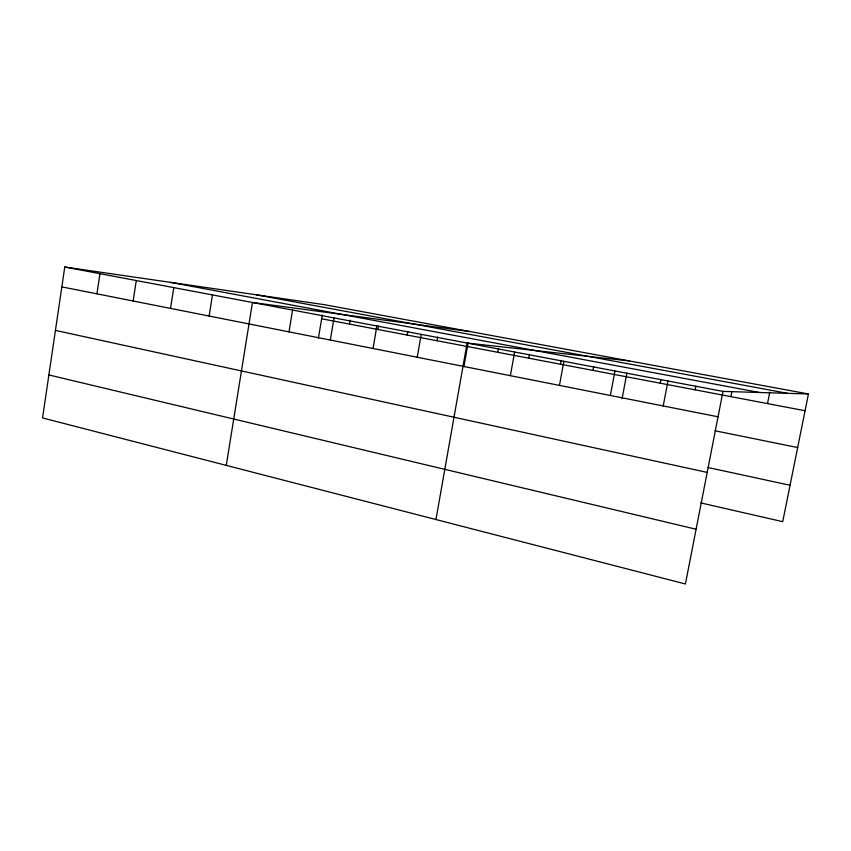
<?xml version="1.0" encoding="UTF-8"?>
<svg xmlns="http://www.w3.org/2000/svg" width="851" height="851" viewBox="0 0 851 851"><rect width="100%" height="100%" fill="white"/><g stroke="black" fill="none" stroke-linecap="round" stroke-linejoin="round"><path stroke-width="1.28" d="M808.45 393.96L323.976 304.615L64.761 267.023L42.55 417.937L685.406 583.977L723.02 391.396L808.45 393.96L782.729 521.674L700.852 502.93M96.94 293.84L99.961 273.682M133.16 301.009L136.277 280.543M170.53 308.402L173.764 287.617M209.133 316.051L212.463 294.935M226.27 465.38L252.46 302.488L470.135 331.571M289.01 331.858L292.574 310.072M318.402 338.219L322.274 314.923M330.337 340.049L334.028 317.902M349.506 324.093L350.165 320.189M373.057 348.506L376.876 325.997M378.014 329.518L378.631 325.89M407.161 335.06L407.799 331.401M417.245 357.25L421.213 334.369M436.988 340.73L437.627 337.028M435.946 519.546L467.103 343.038L629.197 360.909M463.933 366.728L468.156 342.793M497.792 352.303L498.473 348.516M510.366 375.685L514.632 352.016M528.79 358.197L529.482 354.367M560.511 364.228L561.224 360.367M559.458 385.407L563.883 361.324M592.977 370.408L593.7 366.494M610.369 395.492L614.965 370.983M622.102 398.576L626.9 373.078M660.259 383.205L660.961 379.514M663.206 405.948L667.971 380.993M695.139 389.832L695.863 386.099M730.871 396.63L731.86 391.588M767.506 403.608L769.783 392.12M256.459 294.829L787.483 393.332M170.487 282.362L759.517 392.492M64.761 267.023L723.02 391.396M321.625 318.785L805.067 410.746M61.836 286.883L718.053 416.809M714.946 430.755L797.653 447.552M707.777 467.476L790.058 485.261M55.432 330.401L707.202 472.411M48.879 374.961L696.097 529.248"/></g></svg>
